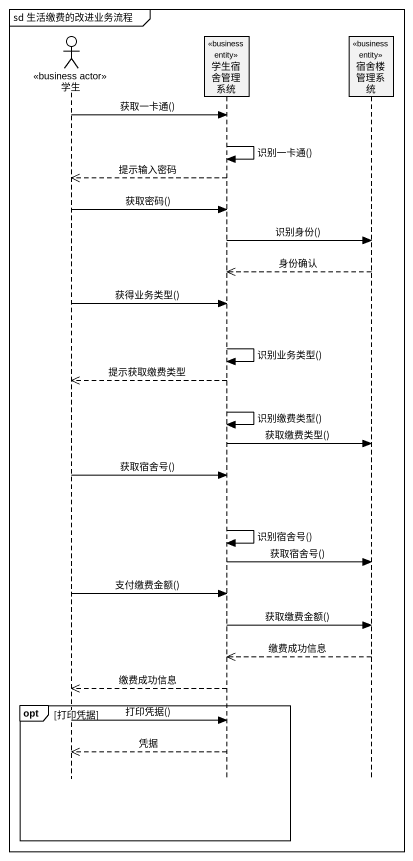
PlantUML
@startuml
mainframe sd 生活缴费的改进业务流程
hide footbox
actor 学生 <<business actor>>
participant 学生宿舍管理系统 <<business entity>>
participant 宿舍楼管理系统 <<business entity>>

学生 -> 学生宿舍管理系统 : 获取一卡通()
学生宿舍管理系统 -> 学生宿舍管理系统 : 识别一卡通()
学生宿舍管理系统 -->> 学生 : 提示输入密码
学生 -> 学生宿舍管理系统 : 获取密码()
学生宿舍管理系统 -> 宿舍楼管理系统 : 识别身份()
宿舍楼管理系统 -->> 学生宿舍管理系统 : 身份确认
学生 -> 学生宿舍管理系统 : 获得业务类型()
学生宿舍管理系统 -> 学生宿舍管理系统 : 识别业务类型()
学生宿舍管理系统 -->> 学生 : 提示获取缴费类型
学生宿舍管理系统 -> 学生宿舍管理系统 : 识别缴费类型()
学生宿舍管理系统 -> 宿舍楼管理系统 : 获取缴费类型()
学生 -> 学生宿舍管理系统 : 获取宿舍号()
学生宿舍管理系统 -> 学生宿舍管理系统 : 识别宿舍号()
学生宿舍管理系统 -> 宿舍楼管理系统 : 获取宿舍号()
学生 -> 学生宿舍管理系统 : 支付缴费金额()
学生宿舍管理系统 -> 宿舍楼管理系统 : 获取缴费金额()
宿舍楼管理系统 -->> 学生宿舍管理系统 : 缴费成功信息
学生宿舍管理系统 -->> 学生 : 缴费成功信息
opt 打印凭据
  学生 -> 学生宿舍管理系统 : 打印凭据()
  学生宿舍管理系统 -->> 学生 : 凭据
end
@enduml
